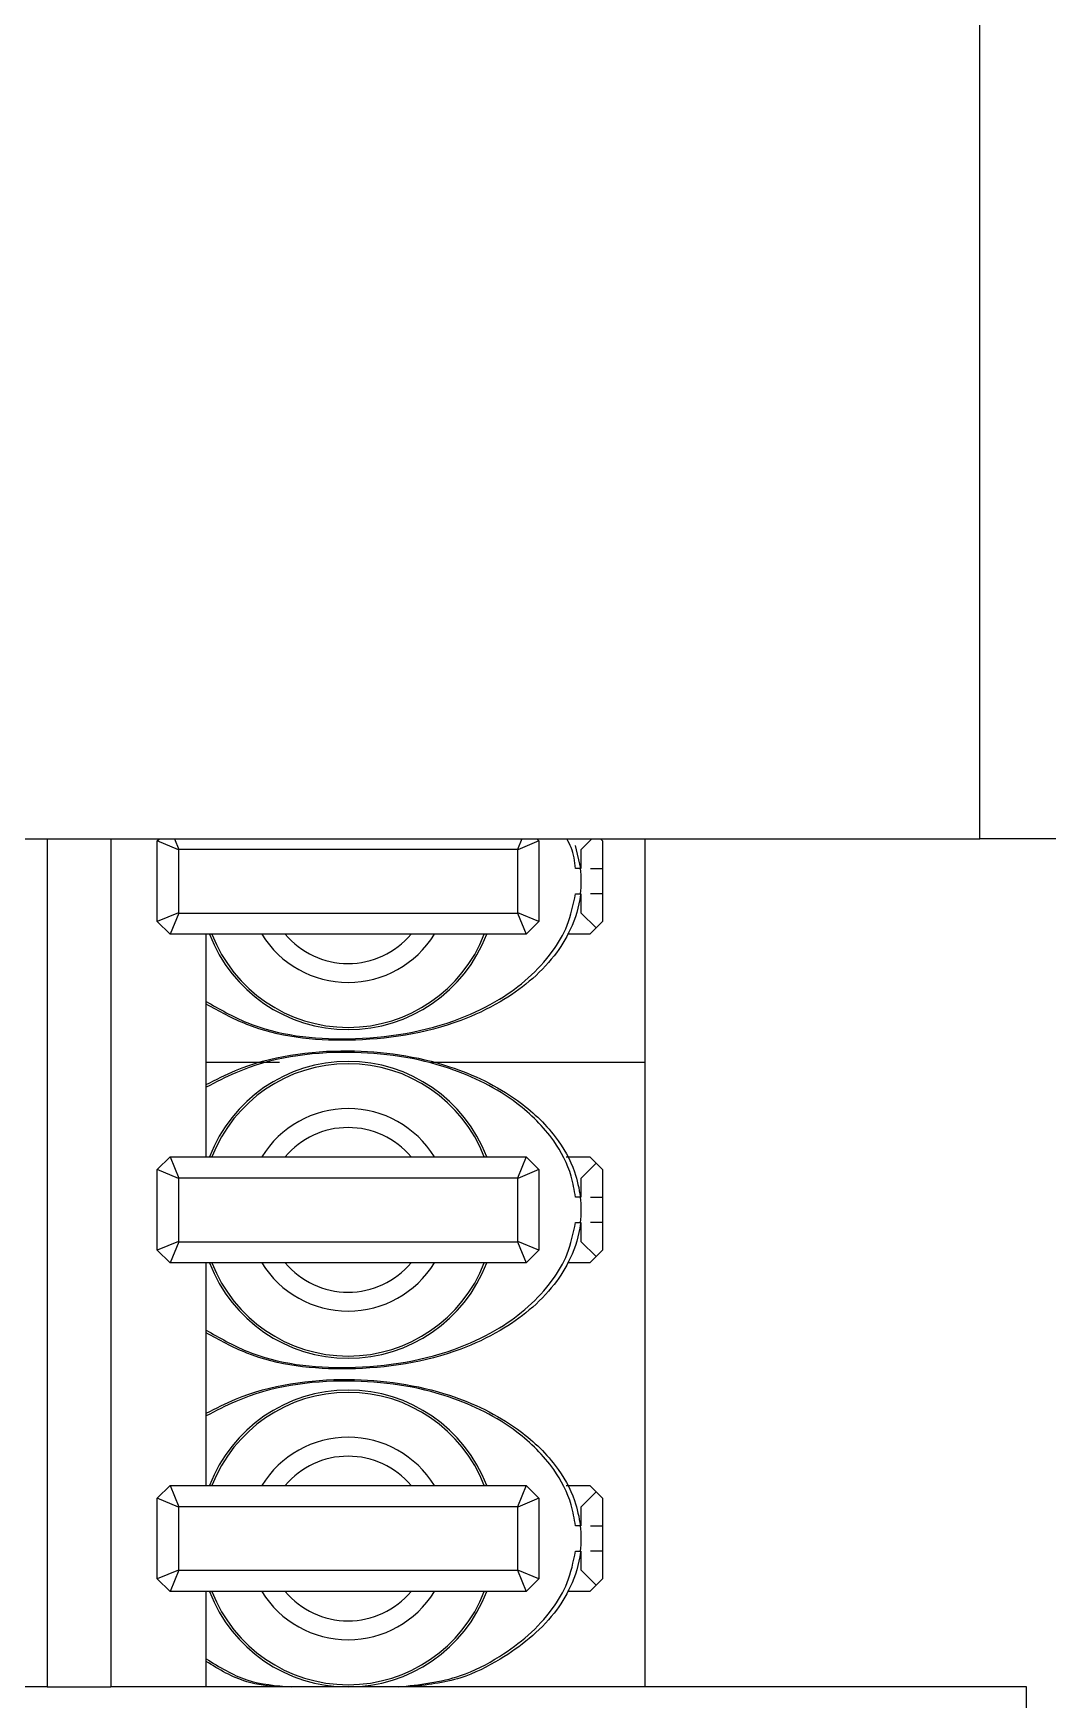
# Model space of a CAD drawing. Header units: millimetres. Extents: x 10 to 584, y 10 to 410.
# Drawn here: x 491.755 to 493.35, y 301.825 to 304.445 of the extents above; entities that cross this region are included whole.
import ezdxf

# ---------------------------------------------------------------- set-up
doc = ezdxf.new("R2010")
doc.units = ezdxf.units.MM

msp = doc.modelspace()

# ---------------------------------------------------------------- linework, layer by layer
at = {"color": 7, "linetype": 'Continuous', "lineweight": 25}
for p, q in [((493.24289, 303.17831), (493.24289, 304.51165)), ((487.97622, 303.17831), (493.24289, 303.17831)), ((491.77622, 303.17831), (491.77622, 301.84498)), ((491.87622, 303.17831), (491.87622, 301.84498)), ((491.94955, 303.17498), (491.95289, 303.17831)), ((491.94955, 303.04831), (491.94955, 303.17498)), ((491.98289, 303.16117), (491.94955, 303.17498)), ((491.97646, 303.17831), (491.98336, 303.16165)), ((491.98336, 303.16165), (491.98289, 303.16117)), ((491.98289, 303.16117), (491.98289, 303.06212)), ((492.51575, 303.16165), (491.98336, 303.16165)), ((492.52265, 303.17831), (492.51575, 303.16165)), ((492.51622, 303.16117), (492.51575, 303.16165)), ((492.54955, 303.17498), (492.51622, 303.16117)), ((492.51622, 303.06212), (492.51622, 303.16117)), ((492.54622, 303.17831), (492.54955, 303.17498)), ((492.54955, 303.17498), (492.54955, 303.04831)), ((492.6065, 303.16767), (492.61505, 303.13165)), ((492.61622, 303.16165), (492.63289, 303.17831)), ((492.61622, 303.13165), (492.61622, 303.16165)), ((492.64622, 303.17831), (492.64955, 303.17498)), ((492.64955, 303.17498), (492.64955, 303.13165)), ((492.71622, 303.17831), (492.71622, 301.84498)), ((493.50955, 303.17831), (493.24289, 303.17831)), ((492.61505, 303.13165), (492.60721, 303.13165)), ((492.60712, 303.09165), (492.61505, 303.09165)), ((492.61622, 303.06165), (492.61622, 303.09165)), ((492.64955, 303.09165), (492.64955, 303.04831)), ((491.98289, 303.06212), (491.94955, 303.04831)), ((491.98336, 303.06165), (491.96955, 303.02831)), ((491.98289, 303.06212), (491.98336, 303.06165)), ((491.98336, 303.06165), (492.51575, 303.06165)), ((492.51575, 303.06165), (492.51622, 303.06212)), ((492.51575, 303.06165), (492.52955, 303.02831)), ((492.54955, 303.04831), (492.51622, 303.06212)), ((492.63955, 303.03831), (492.61622, 303.06165)), ((491.96955, 303.02831), (491.94955, 303.04831)), ((492.54955, 303.04831), (492.52955, 303.02831)), ((492.63955, 303.03831), (492.62955, 303.02831)), ((492.64955, 303.04831), (492.63955, 303.03831)), ((492.52955, 303.02831), (491.96955, 303.02831)), ((492.02622, 302.67831), (492.02622, 303.02831)), ((492.62955, 303.02831), (492.59433, 303.02831)), ((492.1417, 302.82648), (492.02622, 302.82648)), ((492.71622, 302.82648), (492.38021, 302.82648)), ((491.94955, 302.65831), (491.96955, 302.67831)), ((491.96955, 302.67831), (492.52955, 302.67831)), ((491.96955, 302.67831), (491.98336, 302.64498)), ((492.52955, 302.67831), (492.51575, 302.64498)), ((492.52955, 302.67831), (492.54955, 302.65831)), ((492.59259, 302.67831), (492.62955, 302.67831)), ((492.61622, 302.64498), (492.63955, 302.66831)), ((492.62955, 302.67831), (492.63955, 302.66831)), ((492.63955, 302.66831), (492.64955, 302.65831)), ((491.98289, 302.64451), (491.94955, 302.65831)), ((491.94955, 302.53165), (491.94955, 302.65831)), ((491.98336, 302.64498), (491.98289, 302.64451)), ((491.98289, 302.64451), (491.98289, 302.54545)), ((492.51575, 302.64498), (491.98336, 302.64498)), ((492.51622, 302.64451), (492.51575, 302.64498)), ((492.54955, 302.65831), (492.51622, 302.64451)), ((492.51622, 302.54545), (492.51622, 302.64451)), ((492.54955, 302.65831), (492.54955, 302.53165)), ((492.61622, 302.61498), (492.61622, 302.64498)), ((492.64955, 302.65831), (492.64955, 302.61498)), ((492.61505, 302.61498), (492.60721, 302.61498)), ((492.60712, 302.57498), (492.61505, 302.57498)), ((492.61622, 302.54498), (492.61622, 302.57498)), ((492.64955, 302.57498), (492.64955, 302.53165)), ((491.98289, 302.54545), (491.94955, 302.53165)), ((491.96955, 302.51165), (491.94955, 302.53165)), ((491.98336, 302.54498), (491.96955, 302.51165)), ((491.98289, 302.54545), (491.98336, 302.54498)), ((491.98336, 302.54498), (492.51575, 302.54498)), ((492.51575, 302.54498), (492.51622, 302.54545)), ((492.51575, 302.54498), (492.52955, 302.51165)), ((492.54955, 302.53165), (492.51622, 302.54545)), ((492.54955, 302.53165), (492.52955, 302.51165)), ((492.63955, 302.52165), (492.61622, 302.54498)), ((492.64955, 302.53165), (492.63955, 302.52165)), ((492.52955, 302.51165), (491.96955, 302.51165)), ((492.02622, 302.16165), (492.02622, 302.51165)), ((492.62955, 302.51165), (492.59433, 302.51165)), ((492.63955, 302.52165), (492.62955, 302.51165)), ((491.94955, 302.14165), (491.96955, 302.16165)), ((491.94955, 302.01498), (491.94955, 302.14165)), ((491.98289, 302.12784), (491.94955, 302.14165)), ((491.96955, 302.16165), (492.52955, 302.16165)), ((491.96955, 302.16165), (491.98336, 302.12831)), ((492.52955, 302.16165), (492.51575, 302.12831)), ((492.54955, 302.14165), (492.51622, 302.12784)), ((492.52955, 302.16165), (492.54955, 302.14165)), ((492.54955, 302.14165), (492.54955, 302.01498)), ((492.59259, 302.16165), (492.62955, 302.16165)), ((492.61622, 302.12831), (492.63955, 302.15165)), ((492.62955, 302.16165), (492.63955, 302.15165)), ((492.63955, 302.15165), (492.64955, 302.14165)), ((492.64955, 302.14165), (492.64955, 302.09831)), ((491.98336, 302.12831), (491.98289, 302.12784)), ((491.98289, 302.12784), (491.98289, 302.02879)), ((492.51575, 302.12831), (491.98336, 302.12831)), ((492.51622, 302.12784), (492.51575, 302.12831)), ((492.51622, 302.02879), (492.51622, 302.12784)), ((492.61622, 302.09831), (492.61622, 302.12831)), ((492.61505, 302.09831), (492.60721, 302.09831)), ((492.60712, 302.05831), (492.61505, 302.05831)), ((492.61622, 302.02831), (492.61622, 302.05831)), ((492.64955, 302.05831), (492.64955, 302.01498)), ((491.98289, 302.02879), (491.94955, 302.01498)), ((491.96955, 301.99498), (491.94955, 302.01498)), ((491.98336, 302.02831), (491.96955, 301.99498)), ((491.98289, 302.02879), (491.98336, 302.02831)), ((491.98336, 302.02831), (492.51575, 302.02831)), ((492.51575, 302.02831), (492.51622, 302.02879)), ((492.51575, 302.02831), (492.52955, 301.99498)), ((492.54955, 302.01498), (492.51622, 302.02879)), ((492.54955, 302.01498), (492.52955, 301.99498)), ((492.63955, 302.00498), (492.61622, 302.02831)), ((492.64955, 302.01498), (492.63955, 302.00498)), ((492.52955, 301.99498), (491.96955, 301.99498)), ((492.02622, 301.84498), (492.02622, 301.99498)), ((492.62955, 301.99498), (492.59433, 301.99498)), ((492.63955, 302.00498), (492.62955, 301.99498)), ((491.77622, 301.84498), (489.44289, 301.84498)), ((491.77622, 301.84498), (491.87622, 301.84498)), ((493.31622, 301.84498), (491.87622, 301.84498)), ((493.31622, 298.84498), (493.31622, 301.84498))]:
    msp.add_line(p, q, dxfattribs=at)
for centre, start, end in [((492.24955, 303.11165), 200.92483, 339.07517), ((492.24955, 302.59498), 20.92483, 159.07517), ((492.24955, 302.59498), 200.92483, 339.07517), ((492.24955, 302.07831), 20.92483, 159.07517), ((492.24955, 302.07831), 200.92483, 339.07517)]:
    msp.add_arc(centre, 0.23333, start, end, dxfattribs=at)
at = {"color": 59, "linetype": 'Continuous', "lineweight": 25}
for centre, radius, start, end in [((492.24955, 303.11165), 0.22981, 201.26068, 338.73932), ((492.24955, 303.11165), 0.15921, 211.5611, 328.4389), ((492.24955, 303.11165), 0.1294, 220.09101, 319.90899), ((492.24955, 302.59498), 0.22981, 21.26068, 158.73932), ((492.24955, 302.59498), 0.15921, 31.5611, 148.4389), ((492.24955, 302.59498), 0.1294, 40.09101, 139.90899), ((492.24955, 302.59498), 0.22981, 201.26068, 338.73932), ((492.24955, 302.59498), 0.15921, 211.5611, 328.4389), ((492.24955, 302.59498), 0.1294, 220.09101, 319.90899), ((492.24955, 302.07831), 0.22981, 21.26068, 158.73932), ((492.24955, 302.07831), 0.15921, 31.5611, 148.4389), ((492.24955, 302.07831), 0.1294, 40.09101, 139.90899), ((492.24955, 302.07831), 0.22981, 201.26068, 338.73932), ((492.24955, 302.07831), 0.15921, 211.5611, 328.4389), ((492.24955, 302.07831), 0.1294, 220.09101, 319.90899)]:
    msp.add_arc(centre, radius, start, end, dxfattribs=at)
at = {"color": 7, "linetype": 'Continuous', "lineweight": 25}
for centre in [(492.24955, 303.11165), (492.24955, 302.59498), (492.24955, 302.07831)]:
    msp.add_ellipse(centre, major_axis=(-0.36667, 0), ratio=0.6818182, start_param=3.0615071, end_param=3.2216782, dxfattribs=at)
at = {"color": 59, "linetype": 'Continuous', "lineweight": 25}
for points, knots in [([(492.60721, 303.13165), (492.6058, 303.1429), (492.60374, 303.15934), (492.59588, 303.17376), (492.59339, 303.17831)], [0, 0, 0, 0, 0.68407842, 1, 1, 1, 1]), ([(492.02622, 302.92259), (492.04721, 302.91059), (492.11509, 302.87177), (492.25641, 302.85658), (492.39343, 302.87814), (492.50181, 302.93055), (492.56083, 302.9814), (492.59696, 303.0425), (492.60366, 303.07489), (492.60712, 303.09165)], [0, 0, 0, 0, 0.104358, 0.3375039, 0.5970609, 0.6961739, 0.857456, 0.9262907, 1, 1, 1, 1]), ([(492.60721, 302.61498), (492.60529, 302.62602), (492.59983, 302.65746), (492.57163, 302.71124), (492.50826, 302.77404), (492.39748, 302.82861), (492.244, 302.85089), (492.11005, 302.83154), (492.04159, 302.79568), (492.02622, 302.78762)], [0, 0, 0, 0, 0.0485598, 0.138277, 0.2581916, 0.4311444, 0.6646951, 0.9247029, 1, 1, 1, 1]), ([(492.02622, 302.40592), (492.04721, 302.39392), (492.11509, 302.3551), (492.25641, 302.33992), (492.39343, 302.36147), (492.50181, 302.41389), (492.56083, 302.46473), (492.59696, 302.52583), (492.60366, 302.55823), (492.60712, 302.57498)], [0, 0, 0, 0, 0.104358, 0.3375039, 0.5970609, 0.6961739, 0.857456, 0.9262907, 1, 1, 1, 1]), ([(492.60721, 302.09831), (492.60529, 302.10936), (492.59983, 302.1408), (492.57163, 302.19457), (492.50826, 302.25737), (492.39748, 302.31194), (492.244, 302.33422), (492.11005, 302.31488), (492.04159, 302.27901), (492.02622, 302.27096)], [0, 0, 0, 0, 0.0485598, 0.138277, 0.2581916, 0.4311444, 0.6646951, 0.9247029, 1, 1, 1, 1]), ([(492.32818, 301.84498), (492.36157, 301.84856), (492.41794, 301.8546), (492.50163, 301.89795), (492.56085, 301.94797), (492.59696, 302.00918), (492.60366, 302.04157), (492.60712, 302.05831)], [0, 0, 0, 0, 0.2633898, 0.4445776, 0.7394163, 0.8652525, 1, 1, 1, 1]), ([(492.02622, 301.88926), (492.04699, 301.87639), (492.08815, 301.85089), (492.1364, 301.84694), (492.16031, 301.84498)], [0, 0, 0, 0, 0.50464354, 1, 1, 1, 1])]:
    msp.add_open_spline(points, degree=3, knots=knots, dxfattribs=at)
at = {"color": 7, "linetype": 'Continuous', "lineweight": 25}
for points, knots in [([(492.63053, 303.13165), (492.63359, 303.13165), (492.64521, 303.13165), (492.64906, 303.13165), (492.64948, 303.13165), (492.64955, 303.13165)], [0, 0, 0, 0, 0.2301759, 0.8737531, 1, 1, 1, 1]), ([(492.61505, 303.09165), (492.61498, 303.09109), (492.61265, 303.07182), (492.60212, 303.03707), (492.56347, 302.9755), (492.50251, 302.92619), (492.39349, 302.87527), (492.2563, 302.85431), (492.1154, 302.86926), (492.04714, 302.90685), (492.02622, 302.91836)], [0, 0, 0, 0, 0.0024244, 0.0832315, 0.1526605, 0.3122964, 0.4103004, 0.6672603, 0.8980368, 1, 1, 1, 1]), ([(492.64955, 303.09165), (492.64867, 303.09165), (492.64736, 303.09165), (492.63501, 303.09165), (492.63093, 303.09165)], [0, 0, 0, 0, 0.6701369, 1, 1, 1, 1]), ([(492.02622, 302.79199), (492.0415, 302.79969), (492.11036, 302.83437), (492.24402, 302.85314), (492.39756, 302.83123), (492.5088, 302.77815), (492.57399, 302.71721), (492.60601, 302.66244), (492.6125, 302.62834), (492.61505, 302.61498)], [0, 0, 0, 0, 0.0734562, 0.3309748, 0.562253, 0.733186, 0.8514207, 0.9417855, 1, 1, 1, 1]), ([(492.63053, 302.61498), (492.63359, 302.61498), (492.64521, 302.61498), (492.64906, 302.61498), (492.64948, 302.61498), (492.64955, 302.61498)], [0, 0, 0, 0, 0.2301759, 0.8737531, 1, 1, 1, 1]), ([(492.61505, 302.57498), (492.61498, 302.57442), (492.61265, 302.55515), (492.60212, 302.52041), (492.56347, 302.45883), (492.50251, 302.40953), (492.39349, 302.3586), (492.2563, 302.33764), (492.1154, 302.35259), (492.04714, 302.39018), (492.02622, 302.4017)], [0, 0, 0, 0, 0.0024244, 0.0832315, 0.1526605, 0.3122964, 0.4103004, 0.6672603, 0.8980368, 1, 1, 1, 1]), ([(492.64955, 302.57498), (492.64867, 302.57498), (492.64736, 302.57498), (492.63501, 302.57498), (492.63093, 302.57498)], [0, 0, 0, 0, 0.6701369, 1, 1, 1, 1]), ([(492.02622, 302.27533), (492.0415, 302.28303), (492.11036, 302.31771), (492.24402, 302.33647), (492.39756, 302.31457), (492.5088, 302.26148), (492.57399, 302.20055), (492.60601, 302.14577), (492.6125, 302.11167), (492.61505, 302.09831)], [0, 0, 0, 0, 0.0734562, 0.3309748, 0.562253, 0.733186, 0.8514207, 0.9417855, 1, 1, 1, 1]), ([(492.63053, 302.09831), (492.63359, 302.09831), (492.64521, 302.09831), (492.64906, 302.09831), (492.64948, 302.09831), (492.64955, 302.09831)], [0, 0, 0, 0, 0.2301759, 0.8737531, 1, 1, 1, 1]), ([(492.61505, 302.05831), (492.61498, 302.05775), (492.61265, 302.03849), (492.60211, 302.00377), (492.56349, 301.94205), (492.5023, 301.89375), (492.4232, 301.85352), (492.37239, 301.84801), (492.34452, 301.84498)], [0, 0, 0, 0, 0.0045798, 0.1572268, 0.2883804, 0.5899374, 0.7750698, 1, 1, 1, 1]), ([(492.64955, 302.05831), (492.64867, 302.05831), (492.64736, 302.05831), (492.63501, 302.05831), (492.63093, 302.05831)], [0, 0, 0, 0, 0.6701369, 1, 1, 1, 1]), ([(492.14277, 301.84498), (492.12483, 301.84661), (492.08293, 301.85043), (492.04686, 301.87244), (492.02622, 301.88503)], [0, 0, 0, 0, 0.428038, 1, 1, 1, 1])]:
    msp.add_open_spline(points, degree=3, knots=knots, dxfattribs=at)
for points in [[(492.64955, 303.13165), (492.64955, 303.12498), (492.64955, 303.11165), (492.64955, 303.09831), (492.64955, 303.09165)], [(492.64955, 302.61498), (492.64955, 302.60831), (492.64955, 302.59498), (492.64955, 302.58165), (492.64955, 302.57498)], [(492.64955, 302.09831), (492.64955, 302.09165), (492.64955, 302.07831), (492.64955, 302.06498), (492.64955, 302.05831)]]:
    msp.add_open_spline(points, degree=3, dxfattribs=at)

doc.saveas('drawing.dxf')
